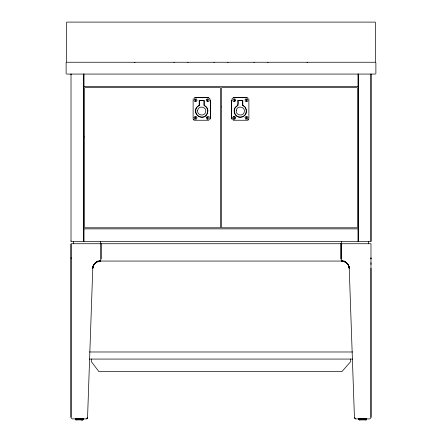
<?xml version="1.0" encoding="UTF-8"?>
<svg xmlns="http://www.w3.org/2000/svg" width="442" height="442" viewBox="0 0 442 442"><rect width="100%" height="100%" fill="white"/><g stroke="black" fill="none" stroke-linecap="round" stroke-linejoin="round"><path stroke-width="0.66" d="M66.493 62.151L66.493 22.498L66.891 22.1L375.109 22.1L375.507 22.498L375.507 62.151M100.544 241.862L100.544 241.365L100.544 261.045C96.522 260.857 92.848 264.233 92.776 268.266L87.555 417.696L86.334 418.9L72.239 418.9L71.035 417.696L71.018 417.176L71.018 244.227M71.018 241.266L71.018 74.162M73.383 243.227L73.383 243.724L73.383 241.365L73.383 241.862M75.405 419.635L75.405 418.745L75.444 419.701M75.626 419.635L75.626 418.745L75.831 419.701M77.549 419.635L77.549 418.745L77.554 419.701M77.72 419.635L77.72 418.745M77.925 419.635L78.107 418.745M75.941 419.839L82.632 419.839M83.615 241.266L83.615 74.162M210.563 100.157L210.519 118.318M233.923 116.517L233.923 119.346L233.072 118.926L233.31 119.113M341.456 260.692L341.456 261.045C345.484 260.824 349.147 264.25 349.224 268.266L354.445 417.696L355.666 418.9L369.761 418.9L370.965 417.696L370.982 417.176L370.982 268.167M341.456 258.879L341.456 243.923M341.456 243.724L341.456 243.227M358.385 241.266L358.385 74.162M359.324 418.745L359.368 419.9L366.059 419.839M368.617 243.724L368.617 241.365L368.617 241.862M370.982 264.498L370.982 262.73M370.982 258.979L370.982 258.448M370.982 258.288L370.982 257.824L370.838 258.432M370.982 241.266L370.982 74.162M97.494 261.57L100.047 261.106C96.207 261.117 92.919 264.465 92.776 268.266C92.848 264.255 96.544 260.83 100.544 261.045L100.544 260.692M210.381 118.357L210.436 100.179M92.776 268.266C92.892 264.255 96.549 260.918 100.544 261.045M193.121 99.24L193.121 118.821M248.879 118.821L248.879 99.24M92.897 267.161L93.969 264.476M209.116 118.688C209.751 112.627 205.287 120.998 208.928 118.926M232.884 99.373C231.868 102.345 235.934 102.478 233.575 98.809M210.259 118.821L209.69 119.688M231.741 99.24L233.177 97.804M248.642 119.279L247.907 120.014M248.752 119.296L247.979 120.075M95.571 262.692L93.991 264.432L96.152 262.266L97.699 261.482M86.334 418.9L87.555 417.696L86.698 418.546M87.207 418.044L87.555 417.696M194.684 98.947C192.22 101.334 197.657 103.5 194.95 98.809M193.684 98.373L194.552 97.804M307.046 62.482L307.604 62.25M199.298 105.505C193.59 107.362 195.126 117.489 201.69 117.108C208.066 117.434 210.033 107.594 203.989 105.461L203.989 100.632L199.386 100.632L199.386 105.621M208.823 120.257L194.552 120.257M247.448 120.257L233.177 120.257M195.016 97.676L208.359 97.676M233.614 97.538L247.017 97.527M233.641 97.676L246.984 97.676M194.983 97.527L208.386 97.538M83.14 419.701L83.129 418.745M358.871 419.701L358.827 418.745M360.981 418.745C360.23 420.099 362.236 420.077 361.545 418.745M366.169 419.701L366.534 419.701L366.517 418.745M75.554 418.745L75.483 419.701L75.742 418.745L76.041 419.701L76.041 418.745L75.947 419.9M76.963 419.701C79.041 419.447 76.472 420.441 77.03 418.745M81.864 418.745C80.996 420.171 84.019 420.22 83.09 418.745M76.864 419.701L76.864 418.745C77.543 420.082 75.389 420.049 76.157 418.745M80.466 418.745C79.665 420.436 84.057 420.353 83.218 418.745M361.28 419.701L361.352 418.745M365.877 418.745C364.998 420.58 368.28 419.254 365.136 419.701L365.158 418.745M82.936 419.701L82.908 418.745M76.041 419.701L75.35 419.701L75.372 418.745M76.284 419.701L76.251 418.745M76.56 419.701L76.532 418.745M82.323 418.745L82.323 419.701L83.223 419.701L75.35 419.701L76.709 419.701L76.681 418.745M81.444 419.701L81.378 418.745M82.532 418.745C83.45 420.22 80.345 420.165 81.223 418.745M358.805 418.745L358.782 419.701L359.357 419.701M359.539 419.701L359.584 418.745M359.661 419.701L359.678 418.745M365.749 418.745L365.749 419.701L364.446 419.701L364.468 418.745M364.628 418.745C364.114 420.386 366.882 420.182 365.319 418.745M364.871 419.701L364.827 418.745M359.987 418.745L359.987 419.701L358.91 419.701L360.799 419.701L360.777 418.745M366.341 419.701L366.296 418.745M66.56 62.25L375.44 62.25M66.56 74.063L375.44 74.063M97.688 261.051L344.312 261.051M89.361 351.981L352.639 351.981M89.516 359.07L352.484 359.07M81.019 418.745L81.107 419.701L80.527 419.701M77.195 419.701L77.195 418.745M77.306 419.701L77.372 418.745M78.317 419.701L78.306 418.745M78.715 419.701L78.709 418.745M78.919 419.701L78.914 418.745M79.124 419.701L79.124 418.745M79.245 419.701L79.245 418.745M79.45 419.701L79.45 418.745M79.654 419.701L79.654 418.745M79.858 419.701L79.858 418.745M80.057 419.701L80.068 418.745M81.61 419.701L81.543 418.745L81.571 419.701L82.24 419.701M81.77 419.701L81.731 418.745M359.987 419.701L359.136 419.701L359.131 418.745M364.446 419.701L363.882 419.701L363.882 418.745M364.97 419.701L364.97 418.745L365.037 419.701M358.777 419.701L366.65 419.701L366.645 418.745M76.709 419.701L75.891 419.701L75.93 418.745M82.068 419.701L82.013 418.745M82.157 419.701L82.184 418.745M82.461 419.701L82.416 418.745M361.744 419.701L361.733 418.745M361.943 419.701L361.943 418.745M362.142 419.701L362.142 418.745M362.346 419.701L362.341 418.745M362.55 419.701L362.545 418.745M362.755 419.701L362.755 418.745M362.876 419.701L362.876 418.745M363.081 419.701L363.081 418.745M363.285 419.701L363.291 418.745M363.484 419.701L363.484 418.745M363.683 419.701L363.683 418.745M364.075 418.745L364.352 419.701M364.335 419.701L364.28 418.745M365.584 419.701L365.611 418.745M365.766 419.701L365.716 418.745M366.004 419.701L365.993 418.745M77.925 419.701L77.737 418.745M80.908 419.701L80.836 418.745M82.98 419.701L82.98 418.745M76.112 419.701L77.024 419.701M366.49 419.701L366.407 418.745M344.301 261.482C347.086 262.581 349.114 265.244 349.224 268.266C349.163 264.222 345.429 260.951 341.456 261.045C344.042 260.99 346.578 262.255 348.009 264.432C346.572 262.211 344.042 261.1 341.456 261.045L341.456 241.365M341.953 261.1L344.506 261.57M134.396 62.25L134.954 62.482M247.05 98.809C244.343 103.5 249.78 101.334 247.316 98.947M208.425 98.809C206.066 102.478 210.132 102.345 209.116 99.373M242.702 105.505C248.41 107.362 246.868 117.489 240.31 117.108C233.934 117.434 231.967 107.594 238.011 105.461L238.011 100.632L242.614 100.632L242.614 105.621M247.448 97.804L248.31 98.373M208.823 97.804L210.259 99.24M194.093 120.014L193.358 119.279M194.021 120.075L193.248 119.296M355.302 418.546L354.445 417.696L355.666 418.9M71.162 258.432L71.018 257.824M346.429 262.692L348.031 264.476L349.103 267.161M232.31 119.688L231.741 118.821M232.884 118.688C231.89 117.942 233.724 115.616 233.923 116.865M347.942 264.333L348.937 266.449L349.224 268.266M231.619 118.357L231.564 100.179M231.481 118.318L231.437 100.157M100.544 243.227L100.544 243.724M375.882 62.692L375.882 73.621M370.982 74.063L370.982 241.365L71.018 241.365L71.018 240.862M370.982 417.176L370.982 243.724L71.018 243.724L71.018 417.176M366.584 418.745L366.65 419.701L366.07 419.701L366.103 418.745L366.053 419.9M366.203 418.745L366.203 419.701M365.468 418.745L365.468 419.701L365.44 418.745M361.147 418.745L361.147 419.701M360.622 418.745L360.368 419.701L360.429 418.745M360.136 418.745L360.291 419.701L360.291 418.745L360.269 419.701L359.39 419.701L359.55 418.745M359.434 418.745L359.368 419.9M359.258 418.745L359.224 419.701M359.053 418.745L358.91 419.701L358.921 418.745M358.385 74.063L358.385 86.56M358.385 228.868L358.385 241.365M357.992 74.063L357.992 86.56M357.992 228.868L357.992 241.365M350.512 359.07L350.512 361.827L341.854 371.667L98.969 371.667L91.488 361.827L91.488 359.07M340.671 243.724L340.671 259.078M267.896 62.25L267.896 62.554M254.095 62.25L254.095 62.554M227.901 62.25L227.901 62.554M214.099 62.25L214.099 62.554M187.905 62.25L187.905 62.554M174.104 62.25L174.104 62.554M101.329 243.724L101.329 259.078M84.008 74.063L84.008 86.56M84.008 228.868L84.008 241.365M83.615 74.063L83.615 86.56M83.615 228.868L83.615 241.365M82.776 418.745L82.643 419.701L82.742 418.745M82.643 418.745L82.632 419.9M80.648 418.745L80.648 419.701M71.018 74.063L71.018 74.56M66.118 62.692L66.118 73.621M83.516 86.56L83.516 228.868L358.484 228.868L358.484 86.56L83.516 86.56M84.593 137.003L84.593 227.779L220.403 227.779L220.403 87.638L84.593 87.638L84.593 137.003M221.597 106.914L221.597 227.779L357.407 227.779L357.407 87.638L221.597 87.638L221.597 106.914M207.922 110.616C206.79 124.815 187.121 112.92 199.187 105.334L199.187 100.439L204.187 100.439L204.187 105.334L206.751 107.4L207.922 110.616M246.548 110.616C247.194 116.323 239.227 119.649 235.614 115.185C233.746 113.036 233.597 109.715 235.249 107.4C238.1 105.887 238.465 103.649 237.813 100.439L242.813 100.439L242.813 105.334L245.376 107.4L246.548 110.616M194.044 117.611C195.375 123.058 196.408 113.24 194.044 117.611M196.972 100.179C195.082 105.13 195.082 95.234 196.972 100.179M196.972 117.881C195.082 122.826 195.082 112.931 196.972 117.881M197.673 110.312C196.502 115.434 204.961 117.025 205.701 111.798C206.873 106.682 198.414 105.091 197.673 110.312M206.431 99.914C207.762 105.356 208.795 95.538 206.431 99.914M206.431 117.611C207.762 123.058 208.795 113.24 206.431 117.611M235.597 100.179C233.708 105.13 233.708 95.234 235.597 100.179M235.597 117.881C233.708 122.826 233.708 112.931 235.597 117.881M236.299 110.312C235.127 115.434 243.586 117.025 244.327 111.798C245.498 106.682 237.039 105.091 236.299 110.312M245.056 99.914C246.387 105.356 247.421 95.538 245.056 99.914M245.056 117.611C246.387 123.058 247.421 113.24 245.056 117.611M247.984 117.881C246.095 122.826 246.095 112.931 247.984 117.881M76.416 419.701L76.389 418.745L76.416 419.701M359.843 419.701L359.816 418.745L359.843 419.701M78.516 419.701L78.516 418.745L78.505 419.701M80.334 419.701L80.256 418.745L80.334 419.701"/></g></svg>
